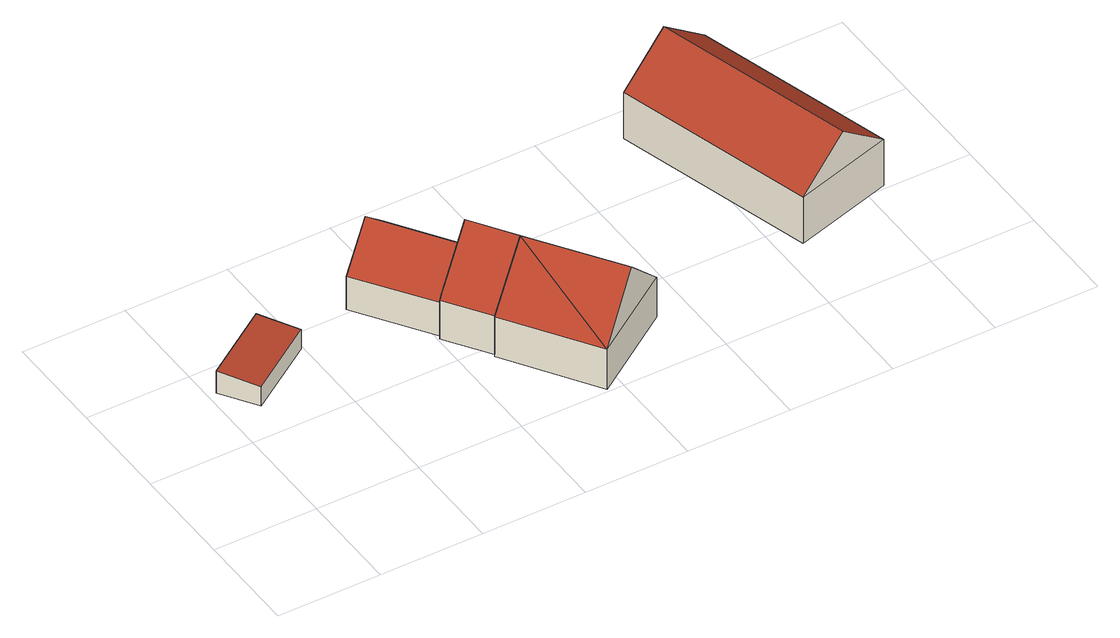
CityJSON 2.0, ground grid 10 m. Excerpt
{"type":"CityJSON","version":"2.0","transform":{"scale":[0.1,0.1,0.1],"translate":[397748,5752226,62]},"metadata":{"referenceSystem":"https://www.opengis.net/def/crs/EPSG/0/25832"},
"CityObjects":{
"building1":{"type":"Building","attributes":{"Gemeindeschluessel":"05515000","Geometrietyp2DReferenz":"3000","function":"31001_2700","roofType":"2100","measuredHeight":2.38},"geometry":[{"type":"Solid","lod":"2","boundaries":[[[[0,1,2,3]],[[4,5,1,0]],[[6,7,5,4]],[[3,2,7,6]],[[4,0,3,6]],[[1,5,7,2]]]],"semantics":{"surfaces":[{"type":"WallSurface"},{"type":"RoofSurface"},{"type":"GroundSurface"}],"values":[[0,0,0,0,1,2]]}}]},
"building2":{"type":"Building","attributes":{"Gemeindeschluessel":"05515000","Geometrietyp2DReferenz":"3000","function":"31001_2700","roofType":"3100","measuredHeight":7.13},"geometry":[{"type":"Solid","lod":"2","boundaries":[[[[8,9,10,11]],[[12,13,9,8]],[[14,15,13,12]],[[11,10,15,14]],[[8,16,12]],[[14,17,11]],[[11,17,16,8]],[[12,16,17,14]],[[9,13,15,10]]]],"semantics":{"surfaces":[{"type":"WallSurface"},{"type":"RoofSurface"},{"type":"GroundSurface"}],"values":[[0,0,0,0,0,0,1,1,2]]}}]},
"building3":{"type":"Building","attributes":{"Gemeindeschluessel":"05515000","Geometrietyp2DReferenz":"3000","function":"31001_2700","roofType":"3100","measuredHeight":9.14},"geometry":[{"type":"Solid","lod":"2","boundaries":[[[[18,19,20,21]],[[22,23,19,18]],[[24,25,23,22]],[[26,27,25,24]],[[28,29,27,26]],[[30,31,29,28]],[[32,33,31,30]],[[21,20,33,32]],[[26,24,22,18,28]],[[21,32,30,28,18]],[[19,23,25,27,29,31,33,20]]]],"semantics":{"surfaces":[{"type":"WallSurface"},{"type":"RoofSurface"},{"type":"GroundSurface"}],"values":[[0,0,0,0,0,0,0,0,1,1,2]]}}]},
"building4":{"type":"Building","attributes":{"Gemeindeschluessel":"05515000","Geometrietyp2DReferenz":"3000","function":"31001_1000","roofType":"3100","measuredHeight":9.38},"address":[{"country":"Germany","locality":"Münster","thoroughfareNumber":"260","thoroughfareName":"Niederort"}],"geometry":[{"type":"Solid","lod":"2","boundaries":[[[[34,35,36,37]],[[38,39,35,34]],[[40,41,39,38]],[[37,36,41,40]],[[34,42,38]],[[40,28,37]],[[42,34,37]],[[37,28,42]],[[38,42,28]],[[28,40,38]],[[35,39,41,36]]]],"semantics":{"surfaces":[{"type":"WallSurface"},{"type":"RoofSurface"},{"type":"GroundSurface"}],"values":[[0,0,0,0,0,0,1,1,1,1,2]]}}]},
"building5":{"type":"Building","attributes":{"Gemeindeschluessel":"05515000","Geometrietyp2DReferenz":"3000","function":"31001_2700","roofType":"3100","measuredHeight":8.96},"geometry":[{"type":"Solid","lod":"2","boundaries":[[[[43,44,45,46]],[[47,48,44,43]],[[49,50,48,47]],[[46,45,50,49]],[[43,51,47]],[[49,52,46]],[[46,52,51,43]],[[47,51,52,49]],[[44,48,50,45]]]],"semantics":{"surfaces":[{"type":"WallSurface"},{"type":"RoofSurface"},{"type":"GroundSurface"}],"values":[[0,0,0,0,0,0,1,1,2]]}}]}
},
"vertices":[
[8,170,28],[8,170,4],[31,136,4],[31,136,25],[75,215,28],[75,215,4],[98,181,25],[98,181,4],
[155,202,42],[155,202,6],[204,131,6],[204,131,42],[219,246,42],[219,246,6],[268,174,42],[268,174,6],[187,224,77],[236,152,77],
[242,156,98],[242,156,7],[204,131,7],[204,131,53],[268,174,68],[268,174,7],[284,185,49],[284,185,7],[313,142,49],[313,142,7],[270,114,98],[270,114,7],[228,87,49],[228,87,7],[200,128,49],[200,128,7],
[369,59,48],[369,59,5],[313,142,5],[313,142,48],[285,2,48],[285,2,5],[228,87,48],[228,87,5],[327,31,98],
[466,267,56],[466,267,6],[521,74,6],[521,74,56],[562,294,56],[562,294,6],[617,102,56],[617,102,6],[514,281,96],[569,88,96]
]}
